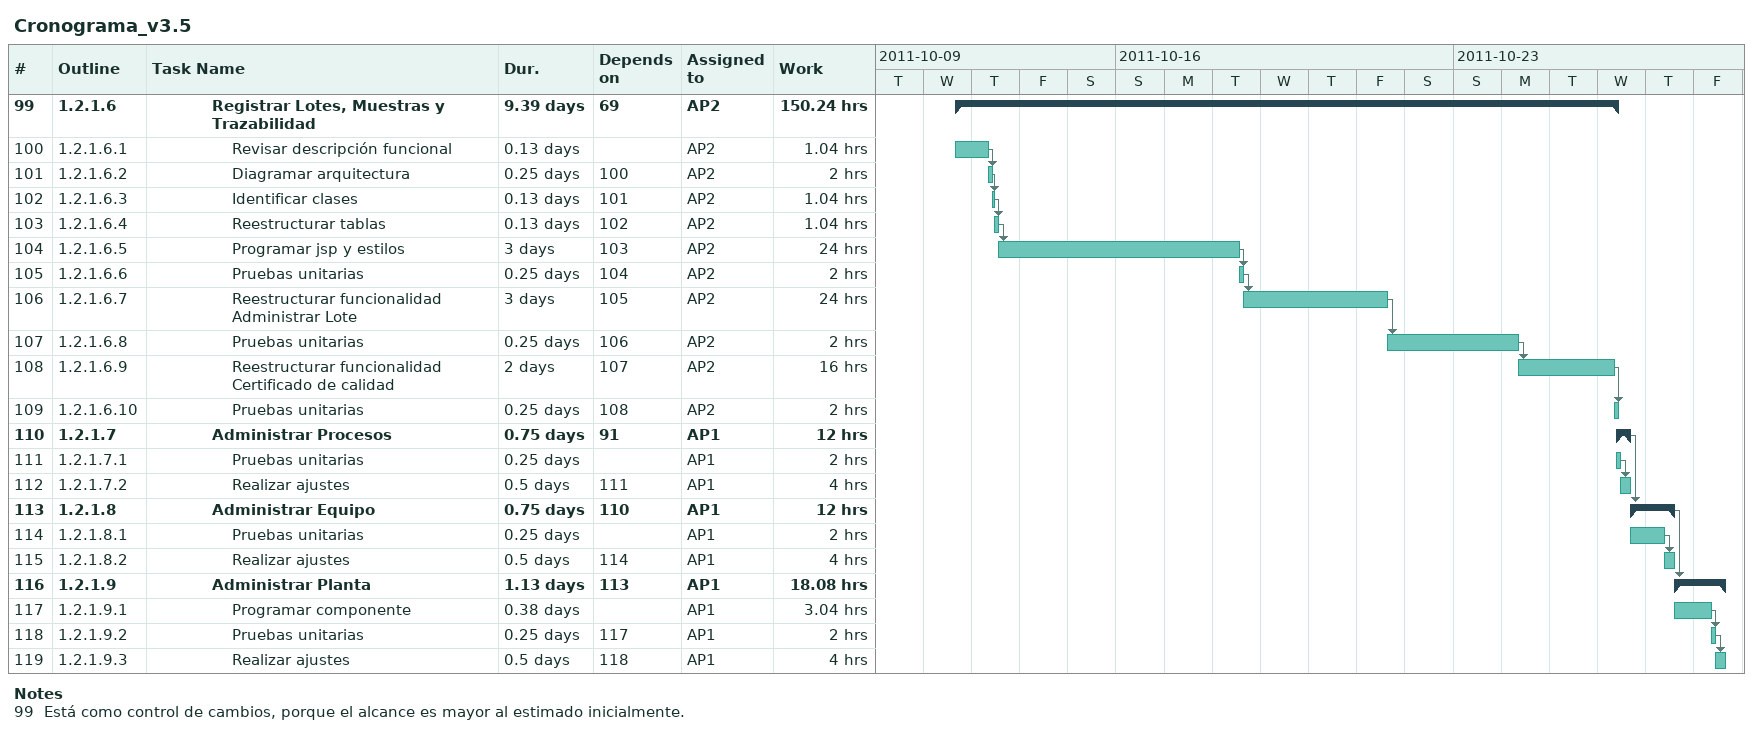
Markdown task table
Cronograma_v3.5

| ID | WBS | Task | Duration | Start | Finish | Predecessors | Resources | Work (h) |
|---|---|---|---|---|---|---|---|---|
| 99 | 1.2.1.6 | **Registrar Lotes, Muestras y Trazabilidad** | 9.39d | 2011-10-12 | 2011-10-26 | 69 | AP2 | 150.24 |
| 100 | 1.2.1.6.1 | Revisar descripción funcional | 0.13d | 2011-10-12 | 2011-10-13 |  | AP2 | 1.04 |
| 101 | 1.2.1.6.2 | Diagramar arquitectura | 0.25d | 2011-10-13 | 2011-10-13 | 100 | AP2 | 2 |
| 102 | 1.2.1.6.3 | Identificar clases | 0.13d | 2011-10-13 | 2011-10-13 | 101 | AP2 | 1.04 |
| 103 | 1.2.1.6.4 | Reestructurar tablas | 0.13d | 2011-10-13 | 2011-10-13 | 102 | AP2 | 1.04 |
| 104 | 1.2.1.6.5 | Programar jsp y estilos | 3d | 2011-10-13 | 2011-10-18 | 103 | AP2 | 24 |
| 105 | 1.2.1.6.6 | Pruebas unitarias | 0.25d | 2011-10-18 | 2011-10-18 | 104 | AP2 | 2 |
| 106 | 1.2.1.6.7 | Reestructurar funcionalidad Administrar Lote | 3d | 2011-10-18 | 2011-10-21 | 105 | AP2 | 24 |
| 107 | 1.2.1.6.8 | Pruebas unitarias | 0.25d | 2011-10-21 | 2011-10-24 | 106 | AP2 | 2 |
| 108 | 1.2.1.6.9 | Reestructurar funcionalidad Certificado de calidad | 2d | 2011-10-24 | 2011-10-26 | 107 | AP2 | 16 |
| 109 | 1.2.1.6.10 | Pruebas unitarias | 0.25d | 2011-10-26 | 2011-10-26 | 108 | AP2 | 2 |
| 110 | 1.2.1.7 | **Administrar Procesos** | 0.75d | 2011-10-26 | 2011-10-26 | 91 | AP1 | 12 |
| 111 | 1.2.1.7.1 | Pruebas unitarias | 0.25d | 2011-10-26 | 2011-10-26 |  | AP1 | 2 |
| 112 | 1.2.1.7.2 | Realizar ajustes | 0.5d | 2011-10-26 | 2011-10-26 | 111 | AP1 | 4 |
| 113 | 1.2.1.8 | **Administrar Equipo** | 0.75d | 2011-10-26 | 2011-10-27 | 110 | AP1 | 12 |
| 114 | 1.2.1.8.1 | Pruebas unitarias | 0.25d | 2011-10-26 | 2011-10-27 |  | AP1 | 2 |
| 115 | 1.2.1.8.2 | Realizar ajustes | 0.5d | 2011-10-27 | 2011-10-27 | 114 | AP1 | 4 |
| 116 | 1.2.1.9 | **Administrar Planta** | 1.13d | 2011-10-27 | 2011-10-28 | 113 | AP1 | 18.08 |
| 117 | 1.2.1.9.1 | Programar componente | 0.38d | 2011-10-27 | 2011-10-28 |  | AP1 | 3.04 |
| 118 | 1.2.1.9.2 | Pruebas unitarias | 0.25d | 2011-10-28 | 2011-10-28 | 117 | AP1 | 2 |
| 119 | 1.2.1.9.3 | Realizar ajustes | 0.5d | 2011-10-28 | 2011-10-28 | 118 | AP1 | 4 |

Notes
- 99: Está como control de cambios, porque el alcance es mayor al estimado inicialmente.
